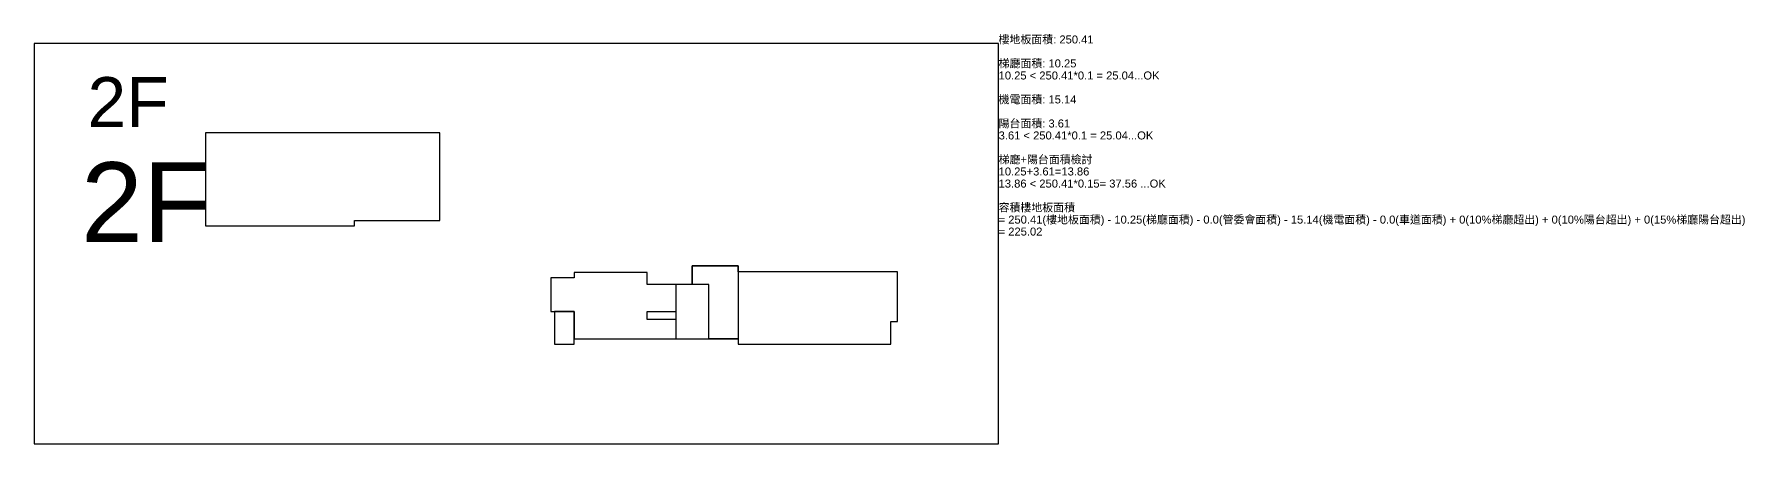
# Model space of a CAD drawing. Header units: millimetres. Extents: x 0 to 13345, y 0 to 63080.
# Drawn here: x 0 to 12877, y 10000 to 13080 of the extents above; entities that cross this region are included whole.
import ezdxf

# ---------------------------------------------------------------- set-up
doc = ezdxf.new("R2010")
doc.units = ezdxf.units.MM
for name, color, linetype in [('41-樓地板面積', 2, 'Continuous'), ('42-梯廳面積', 3, 'Continuous'), ('44-機電面積', 5, 'Continuous'), ('46-陽台面積', 8, 'Continuous'), ('floor_name', 7, 'Continuous'), ('SelectArea', 1, 'Continuous')]:
    doc.layers.add(name, color=color, linetype=linetype)
doc.styles.get("Standard").update_dxf_attribs({"font": 'arial.ttf'})

msp = doc.modelspace()

# ---------------------------------------------------------------- linework, layer by layer
at = {"layer": '41-樓地板面積'}
for points in [[(1289, 11639), (2411, 11639), (2411, 11679), (3054, 11679), (3054, 12339), (1289, 12339), (1289, 11639)], [(3889, 10994), (4064, 10994), (4064, 10789), (5299, 10789), (5299, 10749), (6449, 10749), (6449, 10919), (6499, 10919), (6499, 11294), (5299, 11294), (5299, 11339), (4954, 11339), (4954, 11199), (4614, 11199), (4614, 11289), (4064, 11289), (4064, 11249), (3889, 11249), (3889, 10994)]]:
    msp.add_lwpolyline(points, dxfattribs=at)
at = {"layer": '42-梯廳面積'}
msp.add_lwpolyline([(4829, 11199), (4829, 10994), (4829, 10994), (4829, 10934), (4829, 10934), (4829, 10789), (5079, 10789), (5079, 11199), (4829, 11199)], dxfattribs=at)
at = {"layer": '44-機電面積'}
for points in [[(5079, 11199), (4954, 11199), (4954, 11339), (5299, 11339), (5299, 10789), (5079, 10789), (5079, 11199)], [(4614, 10934), (4614, 10994), (4829, 10994), (4829, 10934), (4614, 10934)]]:
    msp.add_lwpolyline(points, dxfattribs=at)
at = {"layer": '46-陽台面積'}
msp.add_lwpolyline([(4064, 10749), (4064, 10994), (3916, 10994), (3916, 10749), (4064, 10749)], dxfattribs=at)
at = {"layer": 'SelectArea'}
msp.add_lwpolyline([(0, 10000), (7260, 10000), (7260, 13011), (0, 13011), (0, 10000)], dxfattribs=at)

# ---------------------------------------------------------------- texts
for s, height, p in [('樓地板面積: 250.41', 60.23, (7260, 13011)), ('梯廳面積: 10.25', 60.23, (7260, 12831)), ('10.25 < 250.41*0.1 = 25.04...OK', 60.23, (7260, 12740)), ('機電面積: 15.14', 60.23, (7260, 12560)), ('陽台面積: 3.61', 60.2, (7260, 12379)), ('3.61 < 250.41*0.1 = 25.04...OK', 60.23, (7260, 12289)), ('梯廳+陽台面積檢討', 60.2, (7260, 12108)), ('10.25+3.61=13.86', 60.23, (7260, 12018)), ('13.86 < 250.41*0.15= 37.56 ...OK', 60.23, (7260, 11927)), ('容積樓地板面積', 60.2, (7260, 11747)), ('= 250.41(樓地板面積) - 10.25(梯廳面積) - 0.0(管委會面積) - 15.14(機電面積) - 0.0(車道面積) + 0(10%梯廳超出) + 0(10%陽台超出) + 0(15%梯廳陽台超出)', 60.226, (7260, 11656)), ('= 225.02', 60.2, (7260, 11566))]:
    msp.add_text(s, height=height).set_placement(p)
at = {"layer": 'floor_name'}
msp.add_text('2F', height=600.2, dxfattribs=at).set_placement((352, 11517))
at = {"layer": 'floor_name', "insert": (401, 12758), "char_height": 375, "attachment_point": 1}
msp.add_mtext_dynamic_manual_height_columns('2F', width=840.08, gutter_width=1875, heights=[0], dxfattribs=at)

doc.saveas('drawing.dxf')
